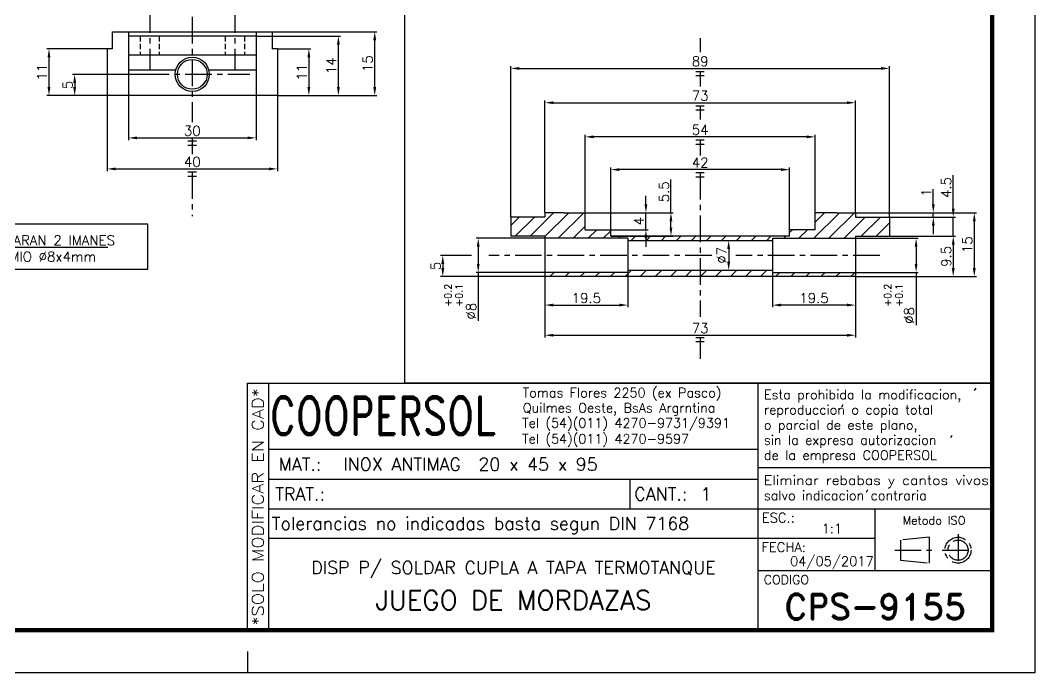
# Model space of a CAD drawing. Extents: x 0 to 420, y 0 to 297.
# Drawn here: x 181.6 to 420, y 0 to 153.3 of the extents above; entities that cross this region are included whole.
import ezdxf
from ezdxf import colors
from ezdxf.entities.mleader import LeaderData, LeaderLine
from ezdxf.enums import TextEntityAlignment as Align
from ezdxf.math import Vec2, Vec3

# ---------------------------------------------------------------- set-up
doc = ezdxf.new("R2010")
doc.units = 0
doc.header["$LTSCALE"] = 5
doc.header["$MEASUREMENT"] = 0
doc.linetypes.add('CENTER', pattern=[2, 1.25, -0.25, 0.25, -0.25])
doc.linetypes.add('HIDDEN', pattern=[0.375, 0.25, -0.125])
doc.layers.get('0').update_dxf_attribs({"linetype": 'CONTINUOUS'})
doc.layers.get('DEFPOINTS').update_dxf_attribs({"linetype": 'CONTINUOUS'})
for name, color, linetype in [('0-CO', 3, 'CONTINUOUS'), ('1', 1, 'CENTER'), ('CL', 1, 'CENTER'), ('CO', 3, 'CONTINUOUS'), ('OC', 1, 'HIDDEN'), ('RY', 5, 'CONTINUOUS')]:
    doc.layers.add(name, color=color, linetype=linetype)
doc.styles.add('ROMAND', font='ROMAND')
doc.styles.add('ROMANS', font='ROMANS.SHX')
doc.dimstyles.new('1', dxfattribs={"dimtxt": 2.3, "dimasz": 2, "dimexe": 0.5, "dimexo": 0.0625, "dimgap": 0.5, "dimtad": 1, "dimdec": 4, "dimdsep": 46, "dimtxsty": 'ROMANS', "dimcen": -2, "dimclrt": 7, "dimadec": 0, "dimazin": 0, "dimtfac": 0.869565, "dimtdec": 4, "dimtmove": 0, "dimatfit": 3, "dimfxl": 1, "dimtolj": 1, "dimarcsym": 0})

# ---------------------------------------------------------------- blocks, each defined once
blk = doc.blocks.new('A3G')
blk.add_line((235, 5), (235, 0))
blk.add_lwpolyline([(0, 297), (420, 297), (420, 0), (0, 0)], close=True)
at = {"const_width": 1}
blk.add_lwpolyline([(25, 287), (410, 287), (410, 10), (25, 10)], close=True, dxfattribs=at)
blk = doc.blocks.new('*D81')
at = {"layer": 'CO', "color": 0, "lineweight": -2}
for p, q in [((202.02, 135.5), (202.02, 117.85)), ((242.02, 135.5), (242.02, 117.85)), ((204.02, 118.35), (240.02, 118.35))]:
    blk.add_line(p, q, dxfattribs=at)
at = {"layer": 'CO', "color": 0}
for points in [[(204.02, 118.68), (204.02, 118.01), (202.02, 118.35)], [(240.02, 118.68), (240.02, 118.01), (242.02, 118.35)]]:
    blk.add_solid(points, dxfattribs=at)
at = {"layer": 'DEFPOINTS', "color": 0}
for p in [(202.02, 135.56), (242.02, 135.56), (242.02, 118.35)]:
    blk.add_point(p, dxfattribs=at)
at = {"layer": 'CO', "color": 7, "insert": (222.02, 120), "char_height": 2.3, "attachment_point": 5, "style": 'ROMANS'}
blk.add_mtext('\\A1;40', dxfattribs=at)
blk = doc.blocks.new('*D82')
at = {"layer": 'CO', "color": 0, "lineweight": -2}
for p, q in [((207.02, 135.5), (207.02, 125.13)), ((237.02, 135.5), (237.02, 125.13)), ((209.02, 125.63), (235.02, 125.63))]:
    blk.add_line(p, q, dxfattribs=at)
at = {"layer": 'CO', "color": 0}
for points in [[(209.02, 125.96), (209.02, 125.3), (207.02, 125.63)], [(235.02, 125.96), (235.02, 125.3), (237.02, 125.63)]]:
    blk.add_solid(points, dxfattribs=at)
at = {"layer": 'DEFPOINTS', "color": 0}
for p in [(207.02, 135.56), (237.02, 135.56), (237.02, 125.63)]:
    blk.add_point(p, dxfattribs=at)
at = {"layer": 'CO', "color": 7, "insert": (222.02, 127.28), "char_height": 2.3, "attachment_point": 5, "style": 'ROMANS'}
blk.add_mtext('\\A1;30', dxfattribs=at)
blk = doc.blocks.new('*D83')
at = {"layer": 'CO', "color": 0, "lineweight": -2}
for p, q in [((237.09, 149.56), (256.85, 149.56)), ((256.35, 137.56), (256.35, 147.56)), ((242.09, 135.56), (256.85, 135.56))]:
    blk.add_line(p, q, dxfattribs=at)
at = {"layer": 'CO', "color": 0}
for points in [[(256.02, 147.56), (256.69, 147.56), (256.35, 149.56)], [(256.02, 137.56), (256.69, 137.56), (256.35, 135.56)]]:
    blk.add_solid(points, dxfattribs=at)
at = {"layer": 'DEFPOINTS', "color": 0}
for p in [(237.02, 149.56), (256.35, 149.56), (242.02, 135.56)]:
    blk.add_point(p, dxfattribs=at)
at = {"layer": 'CO', "color": 7, "insert": (254.7, 142.56), "char_height": 2.3, "attachment_point": 5, "rotation": 90, "style": 'ROMANS'}
blk.add_mtext('\\A1;14', dxfattribs=at)
blk = doc.blocks.new('*D84')
at = {"layer": 'CO', "color": 0, "lineweight": -2}
for p, q in [((240.84, 150.56), (265.39, 150.56)), ((264.89, 137.56), (264.89, 148.56)), ((242.09, 135.56), (265.39, 135.56))]:
    blk.add_line(p, q, dxfattribs=at)
at = {"layer": 'CO', "color": 0}
for points in [[(264.56, 148.56), (265.23, 148.56), (264.89, 150.56)], [(264.56, 137.56), (265.23, 137.56), (264.89, 135.56)]]:
    blk.add_solid(points, dxfattribs=at)
at = {"layer": 'DEFPOINTS', "color": 0}
for p in [(240.77, 150.56), (264.89, 150.56), (242.02, 135.56)]:
    blk.add_point(p, dxfattribs=at)
at = {"layer": 'CO', "color": 7, "insert": (263.24, 143.06), "char_height": 2.3, "attachment_point": 5, "rotation": 90, "style": 'ROMANS'}
blk.add_mtext('\\A1;15', dxfattribs=at)
blk = doc.blocks.new('COOPERSOLROT-02')
for p, q in [((0, 58), (175, 58)), ((0, 0), (0, 58)), ((5, 0), (5, 58)), ((120, 0), (120, 58)), ((175, 0), (175, 58)), ((5, 42.5), (120, 42.5)), ((120, 38.19), (175, 38.19)), ((5, 35.5), (120, 35.5)), ((89.89, 28.5), (89.89, 35.5)), ((5, 28.5), (175, 28.5)), ((147.5, 14), (147.5, 28.5)), ((147.5, 21.5), (5, 21.5)), ((120, 14), (175, 14)), ((0, 0), (175, 0))]:
    blk.add_line(p, q)
at = {"color": 1, "linetype": 'CENTER'}
blk.add_line((166.98, 22.51), (166.98, 15.06), dxfattribs=at)
for points in [[(152.09, 18.79), (161.93, 18.79)], [(163.26, 18.79), (170.71, 18.79)]]:
    blk.add_lwpolyline(points, dxfattribs=at)
at = {"layer": '1'}
for points in [[(170.85, 56.26), (171.21, 56.85)], [(139.66, 52.43), (140.02, 53.02)], [(165.28, 45.22), (165.64, 45.81)], [(145.46, 32.42), (145.82, 33.01)]]:
    blk.add_lwpolyline(points, dxfattribs=at)
blk.add_lwpolyline([(160.25, 18.79), (160.25, 21.83), (153.47, 21.16), (153.47, 16.41), (160.25, 15.74)], close=True, dxfattribs=at)
for radius in [3.05, 2.37]:
    blk.add_circle((166.98, 18.79), radius, dxfattribs=at)
at = {"style": 'ROMANS', "width": 0.996387}
blk.add_text('*SOLO MODIFICAR EN CAD*', height=2.7, rotation=90, dxfattribs=at).set_placement((3.77, 1.09), (3.77, 56.81), align=Align.FIT)
at = {"style": 'ROMAND', "width": 0.75}
blk.add_text('COOPERSOL', height=9, dxfattribs=at).set_placement((5.26, 45.85))
at = {"style": 'ROMANS'}
for s, p in [('MAT.:', (7.32, 37.47)), ('TRAT.:', (6.5, 30.47)), ('CANT.:', (90.89, 30.47)), ('Tolerancias no indicadas basta segun DIN 7168', (5.7, 23.56))]:
    blk.add_text(s, height=3, dxfattribs=at).set_placement(p)
for tag, height, style, p in [('CONJUNTO', 2.3, 'ROMANS', (62.5, 17.5)), ('SUBCONJUNTO', 3, 'ROMANS', (62.5, 11.5)), ('COD-PLA', 6, 'ROMAND', (147.5, 5.5)), ('DENOMINACION', 4.5, 'ROMANS', (62.5, 4.75))]:
    blk.add_attdef(tag, text='', height=height, dxfattribs=dict(style=style)).set_placement(p, align=Align.MIDDLE)
at = {"layer": '1', "style": 'ROMANS'}
for s, height, p in [('Tomas Flores 2250 (ex Pasco)', 2.2, (64.69, 54.68)), ('Esta prohibida la modificacion,', 2.2, (121.36, 54.23)), ('Quilmes Oeste, BsAs Argrntina', 2.2, (64.69, 51.12)), ('reproduccion o copia total', 2.2, (121.36, 50.67)), ('Tel (54)(011) 4270-9731/9391', 2.2, (64.55, 47.56)), ('o parcial de este plano,', 2.2, (121.36, 47.11)), ('Tel (54)(011) 4270-9597', 2.2, (64.55, 43.83)), ('sin la expresa autorizacion ', 2.2, (121.36, 43.55)), ('de la empresa COOPERSOL', 2.2, (121.36, 39.99)), ('salvo indicacion contraria', 2.2, (121.36, 30.54)), ('ESC.:', 2.25, (120.89, 25.29)), ('FECHA:', 2.25, (120.81, 18.36)), ('CODIGO', 2.16, (121.33, 10.78))]:
    blk.add_text(s, height=height, dxfattribs=at).set_placement(p)
at = {"layer": '1', "style": 'ROMANS', "width": 0.96139}
blk.add_text('Eliminar rebabas y cantos vivos', height=2.2, dxfattribs=at).set_placement((121.34, 34.1), (174.21, 34.1), align=Align.FIT)
at = {"layer": '1', "style": 'ROMANS'}
blk.add_text('Metodo ISO', height=1.948, dxfattribs=at).set_placement((161.34, 25.77), align=Align.MIDDLE)
for tag, p in [('MAT', (22.51, 37.47)), ('TRAT', (22.51, 30.47)), ('CANT', (106.49, 30.47))]:
    blk.add_attdef(tag, p, '', height=3, dxfattribs=at)
for tag, p in [('ESC', (137.33, 22.73)), ('FECHA', (137.33, 15.06))]:
    blk.add_attdef(tag, text='', height=2.25, dxfattribs=at).set_placement(p, align=Align.CENTER)
blk = doc.blocks.new('*D103')
at = {"layer": 'CO', "color": 0, "lineweight": -2}
for p, q in [((242.09, 146.56), (249.91, 146.56)), ((249.41, 144.56), (249.41, 137.56)), ((242.09, 135.56), (249.91, 135.56))]:
    blk.add_line(p, q, dxfattribs=at)
at = {"layer": 'CO', "color": 0}
for points in [[(249.08, 144.56), (249.75, 144.56), (249.41, 146.56)], [(249.08, 137.56), (249.75, 137.56), (249.41, 135.56)]]:
    blk.add_solid(points, dxfattribs=at)
at = {"layer": 'DEFPOINTS', "color": 0}
for p in [(242.02, 146.56), (242.02, 135.56), (249.41, 135.56)]:
    blk.add_point(p, dxfattribs=at)
at = {"layer": 'CO', "color": 7, "insert": (247.76, 141.06), "char_height": 2.3, "attachment_point": 5, "rotation": 90, "style": 'ROMANS'}
blk.add_mtext('\\A1;11', dxfattribs=at)
blk = doc.blocks.new('*D104')
at = {"layer": 'CO', "color": 0, "lineweight": -2}
for p, q in [((210.31, 140.56), (193.88, 140.56)), ((194.38, 138.56), (194.38, 137.56)), ((201.96, 135.56), (193.88, 135.56))]:
    blk.add_line(p, q, dxfattribs=at)
at = {"layer": 'CO', "color": 0}
for points in [[(194.04, 138.56), (194.71, 138.56), (194.38, 140.56)], [(194.04, 137.56), (194.71, 137.56), (194.38, 135.56)]]:
    blk.add_solid(points, dxfattribs=at)
at = {"layer": 'DEFPOINTS', "color": 0}
for p in [(210.37, 140.56), (194.38, 135.56), (202.02, 135.56)]:
    blk.add_point(p, dxfattribs=at)
at = {"layer": 'CO', "color": 7, "insert": (192.73, 138.06), "char_height": 2.3, "attachment_point": 5, "rotation": 90, "style": 'ROMANS'}
blk.add_mtext('\\A1;5', dxfattribs=at)
blk = doc.blocks.new('*D105')
at = {"layer": 'CO', "color": 0, "lineweight": -2}
for p, q in [((201.96, 146.56), (187.84, 146.56)), ((188.34, 144.56), (188.34, 137.56)), ((201.96, 135.56), (187.84, 135.56))]:
    blk.add_line(p, q, dxfattribs=at)
at = {"layer": 'CO', "color": 0}
for points in [[(188.01, 144.56), (188.67, 144.56), (188.34, 146.56)], [(188.01, 137.56), (188.67, 137.56), (188.34, 135.56)]]:
    blk.add_solid(points, dxfattribs=at)
at = {"layer": 'DEFPOINTS', "color": 0}
for p in [(202.02, 146.56), (188.34, 135.56), (202.02, 135.56)]:
    blk.add_point(p, dxfattribs=at)
at = {"layer": 'CO', "color": 7, "insert": (186.69, 141.06), "char_height": 2.3, "attachment_point": 5, "rotation": 90, "style": 'ROMANS'}
blk.add_mtext('\\A1;11', dxfattribs=at)
blk = doc.blocks.new('*D107')
at = {"layer": 'CO', "color": 0, "lineweight": -2}
for p, q in [((304.88, 92.98), (304.88, 78.77)), ((377.88, 92.98), (377.88, 78.77)), ((306.88, 79.27), (375.88, 79.27))]:
    blk.add_line(p, q, dxfattribs=at)
at = {"layer": 'CO', "color": 0}
for points in [[(306.88, 79.6), (306.88, 78.93), (304.88, 79.27)], [(375.88, 79.6), (375.88, 78.93), (377.88, 79.27)]]:
    blk.add_solid(points, dxfattribs=at)
at = {"layer": 'DEFPOINTS', "color": 0}
for p in [(304.88, 93.04), (377.88, 93.04), (377.88, 79.27)]:
    blk.add_point(p, dxfattribs=at)
at = {"layer": 'CO', "color": 7, "insert": (341.38, 80.92), "char_height": 2.3, "attachment_point": 5, "style": 'ROMANS'}
blk.add_mtext('\\A1;73', dxfattribs=at)
blk = doc.blocks.new('*D108')
at = {"layer": 'CO', "color": 0, "lineweight": -2}
for p, q in [((320.38, 104.1), (320.38, 118.67)), ((360.38, 118.17), (322.38, 118.17)), ((362.38, 104.1), (362.38, 118.67))]:
    blk.add_line(p, q, dxfattribs=at)
at = {"layer": 'CO', "color": 0}
for points in [[(322.38, 118.5), (322.38, 117.84), (320.38, 118.17)], [(360.38, 118.5), (360.38, 117.84), (362.38, 118.17)]]:
    blk.add_solid(points, dxfattribs=at)
at = {"layer": 'DEFPOINTS', "color": 0}
for p in [(320.38, 118.17), (320.38, 104.04), (362.38, 104.04)]:
    blk.add_point(p, dxfattribs=at)
at = {"layer": 'CO', "color": 7, "insert": (341.38, 119.82), "char_height": 2.3, "attachment_point": 5, "style": 'ROMANS'}
blk.add_mtext('\\A1;42', dxfattribs=at)
blk = doc.blocks.new('*D109')
at = {"layer": 'CO', "color": 0, "lineweight": -2}
for p, q in [((314.38, 108.1), (314.38, 126.37)), ((368.38, 108.1), (368.38, 126.37)), ((366.38, 125.87), (316.38, 125.87))]:
    blk.add_line(p, q, dxfattribs=at)
at = {"layer": 'CO', "color": 0}
for points in [[(316.38, 126.21), (316.38, 125.54), (314.38, 125.87)], [(366.38, 126.21), (366.38, 125.54), (368.38, 125.87)]]:
    blk.add_solid(points, dxfattribs=at)
at = {"layer": 'DEFPOINTS', "color": 0}
for p in [(314.38, 125.87), (314.38, 108.04), (368.38, 108.04)]:
    blk.add_point(p, dxfattribs=at)
at = {"layer": 'CO', "color": 7, "insert": (341.38, 127.52), "char_height": 2.3, "attachment_point": 5, "style": 'ROMANS'}
blk.add_mtext('\\A1;54', dxfattribs=at)
blk = doc.blocks.new('*D112')
at = {"layer": 'CO', "color": 0, "lineweight": -2}
for p, q in [((304.88, 108.1), (304.88, 134.39)), ((306.88, 133.89), (375.88, 133.89)), ((377.88, 108.1), (377.88, 134.39))]:
    blk.add_line(p, q, dxfattribs=at)
at = {"layer": 'CO', "color": 0}
for points in [[(306.88, 134.22), (306.88, 133.56), (304.88, 133.89)], [(375.88, 134.22), (375.88, 133.56), (377.88, 133.89)]]:
    blk.add_solid(points, dxfattribs=at)
at = {"layer": 'DEFPOINTS', "color": 0}
for p in [(377.88, 133.89), (304.88, 108.04), (377.88, 108.04)]:
    blk.add_point(p, dxfattribs=at)
at = {"layer": 'CO', "color": 7, "insert": (341.38, 135.54), "char_height": 2.3, "attachment_point": 5, "style": 'ROMANS'}
blk.add_mtext('\\A1;73', dxfattribs=at)
blk = doc.blocks.new('*D113')
at = {"layer": 'CO', "color": 0, "lineweight": -2}
for p, q in [((296.88, 107.1), (296.88, 142.45)), ((298.88, 141.95), (383.88, 141.95)), ((385.88, 107.1), (385.88, 142.45))]:
    blk.add_line(p, q, dxfattribs=at)
at = {"layer": 'CO', "color": 0}
for points in [[(298.88, 142.29), (298.88, 141.62), (296.88, 141.95)], [(383.88, 142.29), (383.88, 141.62), (385.88, 141.95)]]:
    blk.add_solid(points, dxfattribs=at)
at = {"layer": 'DEFPOINTS', "color": 0}
for p in [(385.88, 141.95), (296.88, 107.04), (385.88, 107.04)]:
    blk.add_point(p, dxfattribs=at)
at = {"layer": 'CO', "color": 7, "insert": (341.38, 143.6), "char_height": 2.3, "attachment_point": 5, "style": 'ROMANS'}
blk.add_mtext('\\A1;89', dxfattribs=at)
blk = doc.blocks.new('*D115')
at = {"layer": 'CO', "color": 0, "lineweight": -2}
for p, q in [((396.17, 110.04), (396.17, 113.59)), ((377.94, 108.04), (396.67, 108.04)), ((396.17, 107.04), (396.17, 108.04)), ((385.94, 107.04), (396.67, 107.04)), ((396.17, 105.04), (396.17, 103.04))]:
    blk.add_line(p, q, dxfattribs=at)
at = {"layer": 'CO', "color": 0}
for points in [[(395.84, 110.04), (396.5, 110.04), (396.17, 108.04)], [(395.84, 105.04), (396.5, 105.04), (396.17, 107.04)]]:
    blk.add_solid(points, dxfattribs=at)
at = {"layer": 'DEFPOINTS', "color": 0}
for p in [(377.88, 108.04), (396.17, 108.04), (385.88, 107.04)]:
    blk.add_point(p, dxfattribs=at)
at = {"layer": 'CO', "color": 7, "insert": (394.52, 112.81), "char_height": 2.3, "attachment_point": 5, "rotation": 90, "style": 'ROMANS'}
blk.add_mtext('\\A1;1', dxfattribs=at)
blk = doc.blocks.new('*D116')
at = {"layer": 'CO', "color": 0, "lineweight": -2}
for p, q in [((400.85, 109.04), (400.85, 116.86)), ((385.94, 107.04), (401.35, 107.04)), ((400.85, 102.54), (400.85, 107.04)), ((385.94, 102.54), (401.35, 102.54)), ((400.85, 100.54), (400.85, 98.54))]:
    blk.add_line(p, q, dxfattribs=at)
at = {"layer": 'CO', "color": 0}
for points in [[(400.52, 109.04), (401.19, 109.04), (400.85, 107.04)], [(400.52, 100.54), (401.19, 100.54), (400.85, 102.54)]]:
    blk.add_solid(points, dxfattribs=at)
at = {"layer": 'DEFPOINTS', "color": 0}
for p in [(385.88, 107.04), (385.88, 102.54), (400.85, 102.54)]:
    blk.add_point(p, dxfattribs=at)
at = {"layer": 'CO', "color": 7, "insert": (399.2, 113.95), "char_height": 2.3, "attachment_point": 5, "rotation": 90, "style": 'ROMANS'}
blk.add_mtext('\\A1;4.5', dxfattribs=at)
blk = doc.blocks.new('*D117')
at = {"layer": 'CO', "color": 0, "lineweight": -2}
for p, q in [((385.94, 102.54), (401.35, 102.54)), ((400.85, 100.54), (400.85, 95.04)), ((377.94, 93.04), (401.35, 93.04))]:
    blk.add_line(p, q, dxfattribs=at)
at = {"layer": 'CO', "color": 0}
for points in [[(400.52, 100.54), (401.19, 100.54), (400.85, 102.54)], [(400.52, 95.04), (401.19, 95.04), (400.85, 93.04)]]:
    blk.add_solid(points, dxfattribs=at)
at = {"layer": 'DEFPOINTS', "color": 0}
for p in [(385.88, 102.54), (377.88, 93.04), (400.85, 93.04)]:
    blk.add_point(p, dxfattribs=at)
at = {"layer": 'CO', "color": 7, "insert": (399.2, 97.79), "char_height": 2.3, "attachment_point": 5, "rotation": 90, "style": 'ROMANS'}
blk.add_mtext('\\A1;9.5', dxfattribs=at)
blk = doc.blocks.new('*D119')
at = {"layer": 'CO', "color": 0, "lineweight": -2}
for p, q in [((377.94, 108.04), (406.3, 108.04)), ((405.8, 106.04), (405.8, 95.04)), ((377.94, 93.04), (406.3, 93.04))]:
    blk.add_line(p, q, dxfattribs=at)
at = {"layer": 'CO', "color": 0}
for points in [[(405.47, 106.04), (406.13, 106.04), (405.8, 108.04)], [(405.47, 95.04), (406.13, 95.04), (405.8, 93.04)]]:
    blk.add_solid(points, dxfattribs=at)
at = {"layer": 'DEFPOINTS', "color": 0}
for p in [(377.88, 108.04), (377.88, 93.04), (405.8, 93.04)]:
    blk.add_point(p, dxfattribs=at)
at = {"layer": 'CO', "color": 7, "insert": (404.15, 100.54), "char_height": 2.3, "attachment_point": 5, "rotation": 90, "style": 'ROMANS'}
blk.add_mtext('\\A1;15', dxfattribs=at)
blk = doc.blocks.new('*D125')
at = {"layer": 'CO', "color": 0, "lineweight": -2}
for p, q in [((328.63, 110.04), (328.63, 112.04)), ((314.44, 108.04), (329.13, 108.04)), ((328.63, 104.04), (328.63, 108.04)), ((320.44, 104.04), (329.13, 104.04)), ((328.63, 102.04), (328.63, 100.04))]:
    blk.add_line(p, q, dxfattribs=at)
at = {"layer": 'CO', "color": 0}
for points in [[(328.3, 110.04), (328.97, 110.04), (328.63, 108.04)], [(328.3, 102.04), (328.97, 102.04), (328.63, 104.04)]]:
    blk.add_solid(points, dxfattribs=at)
at = {"layer": 'DEFPOINTS', "color": 0}
for p in [(314.38, 108.04), (328.63, 108.04), (320.38, 104.04)]:
    blk.add_point(p, dxfattribs=at)
at = {"layer": 'CO', "color": 7, "insert": (326.98, 106.04), "char_height": 2.3, "attachment_point": 5, "rotation": 90, "style": 'ROMANS'}
blk.add_mtext('\\A1;4', dxfattribs=at)
blk = doc.blocks.new('*D126')
at = {"layer": 'CO', "color": 0, "lineweight": -2}
for p, q in [((334.51, 108.04), (334.51, 115.86)), ((314.5, 108.04), (335.01, 108.04)), ((334.51, 104.54), (334.51, 106.04)), ((320.44, 102.54), (335.01, 102.54))]:
    blk.add_line(p, q, dxfattribs=at)
at = {"layer": 'CO', "color": 0}
for points in [[(334.18, 106.04), (334.84, 106.04), (334.51, 108.04)], [(334.18, 104.54), (334.84, 104.54), (334.51, 102.54)]]:
    blk.add_solid(points, dxfattribs=at)
at = {"layer": 'DEFPOINTS', "color": 0}
for p in [(314.44, 108.04), (334.51, 108.04), (320.38, 102.54)]:
    blk.add_point(p, dxfattribs=at)
at = {"layer": 'CO', "color": 7, "insert": (332.86, 112.95), "char_height": 2.3, "attachment_point": 5, "rotation": 90, "style": 'ROMANS'}
blk.add_mtext('\\A1;5.5', dxfattribs=at)
blk = doc.blocks.new('*D127')
at = {"layer": 'CO', "color": 0, "lineweight": -2}
for p, q in [((283.53, 98.04), (280.39, 98.04)), ((280.89, 96.04), (280.89, 95.04)), ((304.82, 93.04), (280.39, 93.04))]:
    blk.add_line(p, q, dxfattribs=at)
at = {"layer": 'CO', "color": 0}
for points in [[(280.56, 96.04), (281.23, 96.04), (280.89, 98.04)], [(280.56, 95.04), (281.23, 95.04), (280.89, 93.04)]]:
    blk.add_solid(points, dxfattribs=at)
at = {"layer": 'DEFPOINTS', "color": 0}
for p in [(283.59, 98.04), (280.89, 93.04), (304.88, 93.04)]:
    blk.add_point(p, dxfattribs=at)
at = {"layer": 'CO', "color": 7, "insert": (279.24, 95.54), "char_height": 2.3, "attachment_point": 5, "rotation": 90, "style": 'ROMANS'}
blk.add_mtext('\\A1;5', dxfattribs=at)
blk = doc.blocks.new('*D128')
at = {"layer": 'CO', "color": 0, "lineweight": -2}
for p, q in [((304.88, 92.98), (304.88, 85.86)), ((324.38, 93.98), (324.38, 85.86)), ((306.88, 86.36), (322.38, 86.36))]:
    blk.add_line(p, q, dxfattribs=at)
at = {"layer": 'CO', "color": 0}
for points in [[(306.88, 86.69), (306.88, 86.02), (304.88, 86.36)], [(322.38, 86.69), (322.38, 86.02), (324.38, 86.36)]]:
    blk.add_solid(points, dxfattribs=at)
at = {"layer": 'DEFPOINTS', "color": 0}
for p in [(304.88, 93.04), (324.38, 94.04), (324.38, 86.36)]:
    blk.add_point(p, dxfattribs=at)
at = {"layer": 'CO', "color": 7, "insert": (314.63, 88.01), "char_height": 2.3, "attachment_point": 5, "style": 'ROMANS'}
blk.add_mtext('\\A1;19.5', dxfattribs=at)
blk = doc.blocks.new('*D129')
at = {"layer": 'CO', "color": 0, "lineweight": -2}
for p, q in [((358.38, 93.98), (358.38, 85.86)), ((377.88, 92.98), (377.88, 85.86)), ((375.88, 86.36), (360.38, 86.36))]:
    blk.add_line(p, q, dxfattribs=at)
at = {"layer": 'CO', "color": 0}
for points in [[(360.38, 86.69), (360.38, 86.02), (358.38, 86.36)], [(375.88, 86.69), (375.88, 86.02), (377.88, 86.36)]]:
    blk.add_solid(points, dxfattribs=at)
at = {"layer": 'DEFPOINTS', "color": 0}
for p in [(358.38, 94.04), (377.88, 93.04), (358.38, 86.36)]:
    blk.add_point(p, dxfattribs=at)
at = {"layer": 'CO', "color": 7, "insert": (368.13, 88.01), "char_height": 2.3, "attachment_point": 5, "style": 'ROMANS'}
blk.add_mtext('\\A1;19.5', dxfattribs=at)
blk = doc.blocks.new('*D130')
at = {"layer": 'CO', "color": 0, "lineweight": -2}
for p, q in [((341.44, 101.54), (348.58, 101.54)), ((348.08, 99.54), (348.08, 96.54)), ((341.44, 94.54), (348.58, 94.54))]:
    blk.add_line(p, q, dxfattribs=at)
at = {"layer": 'CO', "color": 0}
for points in [[(347.74, 99.54), (348.41, 99.54), (348.08, 101.54)], [(347.74, 96.54), (348.41, 96.54), (348.08, 94.54)]]:
    blk.add_solid(points, dxfattribs=at)
at = {"layer": 'DEFPOINTS', "color": 0}
for p in [(341.38, 101.54), (341.38, 94.54), (348.08, 94.54)]:
    blk.add_point(p, dxfattribs=at)
at = {"layer": 'CO', "color": 7, "insert": (346.43, 98.04), "char_height": 2.3, "attachment_point": 5, "rotation": 90, "style": 'ROMANS'}
blk.add_mtext('\\A1;%%C7', dxfattribs=at)
blk = doc.blocks.new('*D131')
at = {"layer": 'CO', "color": 0, "lineweight": -2}
for p, q in [((304.82, 102.04), (288.72, 102.04)), ((289.22, 100.04), (289.22, 96.04)), ((304.82, 94.04), (288.72, 94.04)), ((289.22, 94.04), (289.22, 82.62))]:
    blk.add_line(p, q, dxfattribs=at)
at = {"layer": 'CO', "color": 0}
for points in [[(288.89, 100.04), (289.55, 100.04), (289.22, 102.04)], [(288.89, 96.04), (289.55, 96.04), (289.22, 94.04)]]:
    blk.add_solid(points, dxfattribs=at)
at = {"layer": 'DEFPOINTS', "color": 0}
for p in [(304.88, 102.04), (289.22, 94.04), (304.88, 94.04)]:
    blk.add_point(p, dxfattribs=at)
at = {"layer": 'CO', "color": 7, "insert": (287.57, 84.92), "char_height": 2.3, "attachment_point": 5, "rotation": 90, "style": 'ROMANS'}
blk.add_mtext('\\A1;%%C8', dxfattribs=at)
blk = doc.blocks.new('*D132')
at = {"layer": 'CO', "color": 0, "lineweight": -2}
for p, q in [((377.94, 102.04), (392.63, 102.04)), ((392.13, 100.04), (392.13, 96.04)), ((377.94, 94.04), (392.63, 94.04)), ((392.13, 94.04), (392.13, 81.61))]:
    blk.add_line(p, q, dxfattribs=at)
at = {"layer": 'CO', "color": 0}
for points in [[(391.79, 100.04), (392.46, 100.04), (392.13, 102.04)], [(391.79, 96.04), (392.46, 96.04), (392.13, 94.04)]]:
    blk.add_solid(points, dxfattribs=at)
at = {"layer": 'DEFPOINTS', "color": 0}
for p in [(377.88, 102.04), (377.88, 94.04), (392.13, 94.04)]:
    blk.add_point(p, dxfattribs=at)
at = {"layer": 'CO', "color": 7, "insert": (390.48, 83.92), "char_height": 2.3, "attachment_point": 5, "rotation": 90, "style": 'ROMANS'}
blk.add_mtext('\\A1;%%C8', dxfattribs=at)
blk = doc.blocks.new('TOL')
at = {"layer": '0-CO', "style": 'ROMANS'}
for tag, p in [('TOLSUP', (2.34, 3.94)), ('TOLINF', (2.34, 1.29))]:
    blk.add_attdef(tag, p, '', height=1.64, dxfattribs=at)

msp = doc.modelspace()

# ---------------------------------------------------------------- hatches: boundary and pattern name
at = {"layer": 'RY'}
h = msp.add_hatch(dxfattribs=at)
h.set_pattern_fill('ANSI31', color=256, scale=20, style=0)
h.set_pattern_definition([(45, (545.2901, -42.5207), (-1.767767, 1.767767), [])])
h.paths.add_polyline_path([(298.62948, 107.04), (296.87948, 107.04), (296.87948, 102.54), (298.62948, 102.54)])
h.paths.add_polyline_path([(300.87948, 107.04), (298.62948, 107.04), (298.62948, 102.54), (300.87948, 102.54)])
h.paths.add_polyline_path([(303.12948, 107.04), (300.87948, 107.04), (300.87948, 102.54), (303.12948, 102.54)])
h.paths.add_polyline_path([(314.37948, 108.04), (309.37948, 108.04), (304.87948, 108.04), (304.87948, 107.04), (303.12948, 107.04), (303.12948, 102.54), (304.87948, 102.54), (304.87948, 102.04), (324.37948, 102.04), (324.37948, 101.54), (341.37948, 101.54), (341.37948, 102.54), (320.37948, 102.54), (320.37948, 104.04), (314.37948, 104.04)])
h.paths.add_polyline_path([(341.37948, 94.54), (324.37948, 94.54), (324.37948, 94.04), (304.87948, 94.04), (304.87948, 93.04), (341.37948, 93.04)])
h.paths.add_polyline_path([(358.37948, 94.54), (341.37948, 94.54), (341.37948, 93.04), (377.87948, 93.04), (377.87948, 94.04), (358.37948, 94.04)])
h.paths.add_polyline_path([(358.37948, 102.04), (377.87948, 102.04), (377.87948, 102.54), (379.62948, 102.54), (379.62948, 107.04), (377.87948, 107.04), (377.87948, 108.04), (373.37948, 108.04), (368.37948, 108.04), (368.37948, 104.04), (362.37948, 104.04), (362.37948, 102.54), (341.37948, 102.54), (341.37948, 101.54), (358.37948, 101.54)])
h.paths.add_polyline_path([(381.87948, 107.04), (379.62948, 107.04), (379.62948, 102.54), (381.87948, 102.54)])
h.paths.add_polyline_path([(384.12948, 107.04), (381.87948, 107.04), (381.87948, 102.54), (384.12948, 102.54)])
h.paths.add_polyline_path([(385.87948, 107.04), (384.12948, 107.04), (384.12948, 102.54), (385.87948, 102.54)])

# ---------------------------------------------------------------- linework, layer by layer
for p, q in [((203.27264, 146.56075), (203.27264, 150.56075)), ((203.27264, 150.56075), (240.77264, 150.56075)), ((207.02264, 150.56075), (207.02264, 135.56075)), ((237.02264, 150.56075), (237.02264, 135.56075)), ((240.77264, 150.56075), (240.77264, 146.56075)), ((237.02264, 149.56075), (207.02264, 149.56075)), ((203.27264, 146.56075), (202.02264, 146.56075)), ((202.02264, 146.56075), (202.02264, 135.56075)), ((242.02264, 146.56075), (240.77264, 146.56075)), ((242.02264, 146.56075), (242.02264, 135.56075)), ((237.02264, 145.06075), (207.02264, 145.06075)), ((218.14966, 141.56075), (207.02264, 141.56075)), ((237.02264, 141.56075), (225.89562, 141.56075)), ((242.02264, 135.56075), (202.02264, 135.56075)), ((304.87948, 108.04), (304.87948, 107.04)), ((309.37948, 108.04), (304.87948, 108.04)), ((309.37948, 108.04), (314.37948, 108.04)), ((314.37948, 104.04), (314.37948, 108.04)), ((368.37948, 104.04), (368.37948, 108.04)), ((373.37948, 108.04), (368.37948, 108.04)), ((373.37948, 108.04), (377.87948, 108.04)), ((377.87948, 108.04), (377.87948, 107.04)), ((296.87948, 107.04), (296.87948, 102.54)), ((304.87948, 107.04), (296.87948, 107.04)), ((377.87948, 107.04), (385.87948, 107.04)), ((385.87948, 107.04), (385.87948, 102.54)), ((304.87948, 102.54), (296.87948, 102.54)), ((304.87948, 102.54), (304.87948, 93.04)), ((314.37948, 104.04), (320.37948, 104.04)), ((320.37948, 102.54), (320.37948, 104.04)), ((362.37948, 102.54), (320.37948, 102.54)), ((362.37948, 102.54), (362.37948, 104.04)), ((368.37948, 104.04), (362.37948, 104.04)), ((377.87948, 102.54), (377.87948, 93.04)), ((377.87948, 102.54), (385.87948, 102.54)), ((324.37948, 102.04), (304.87948, 102.04)), ((324.37948, 102.04), (324.37948, 94.04)), ((324.37948, 101.54), (358.37948, 101.54)), ((358.37948, 102.04), (377.87948, 102.04)), ((358.37948, 102.04), (358.37948, 94.04)), ((324.37948, 94.04), (304.87948, 94.04)), ((377.87948, 93.04), (304.87948, 93.04)), ((324.37948, 94.54), (358.37948, 94.54)), ((358.37948, 94.04), (377.87948, 94.04))]:
    msp.add_line(p, q)
for radius in [4, 3.5]:
    msp.add_circle((222.02264, 140.56075), radius)
at = {"layer": 'CL'}
for p, q in [((222.02264, 164.05745), (222.02264, 129.29169)), ((212.02264, 156.58865), (212.02264, 141.58316)), ((232.02264, 156.58865), (232.02264, 141.58316)), ((341.37948, 149.05636), (341.37948, 145.75792)), ((341.37948, 141.18051), (341.37948, 137.67173)), ((210.37072, 140.56075), (235.52094, 140.56075)), ((341.37948, 133.11489), (341.37948, 129.96026)), ((222.02264, 125.3939), (222.02264, 121.83506)), ((341.37948, 125.10001), (341.37948, 121.51725)), ((222.02264, 117.57274), (222.02264, 107.26446)), ((341.37948, 117.39536), (341.37948, 83.55742)), ((287.62346, 98.04), (283.59182, 98.04)), ((344.11758, 98.04), (291.69175, 98.04)), ((383.56757, 98.04), (349.73863, 98.04)), ((341.37948, 78.70125), (341.37948, 73.74535))]:
    msp.add_line(p, q, dxfattribs=at)
at = {"layer": 'CO'}
for p, q in [((342.35139, 141.18051), (340.35127, 141.18051)), ((342.35139, 140.18051), (340.35127, 140.18051)), ((342.35139, 133.11489), (340.35127, 133.11489)), ((342.35139, 132.11489), (340.35127, 132.11489)), ((222.99455, 124.85439), (220.99443, 124.85439)), ((342.35139, 125.10001), (340.35127, 125.10001)), ((342.35139, 124.10001), (340.35127, 124.10001)), ((222.99455, 123.85439), (220.99443, 123.85439)), ((222.99455, 117.57274), (220.99443, 117.57274)), ((342.35139, 117.39536), (340.35127, 117.39536)), ((222.99455, 116.57274), (220.99443, 116.57274)), ((342.35139, 116.39536), (340.35127, 116.39536)), ((342.35139, 78.70125), (340.35127, 78.70125)), ((342.35139, 77.70125), (340.35127, 77.70125))]:
    msp.add_line(p, q, dxfattribs=at)
for points in [[(410, 68), (271.94498, 68), (271.94498, 211.24458), (410, 211.24458)], [(211.60892, 105.37344), (162.73187, 105.37344), (162.73187, 94.7554), (211.60892, 94.7554)]]:
    msp.add_lwpolyline(points, close=True, dxfattribs=at)
at = {"layer": 'OC'}
for p, q in [((209.77264, 149.56075), (209.77264, 145.06075)), ((214.27264, 149.56075), (214.27264, 145.06075)), ((229.77264, 149.56075), (229.77264, 145.06075)), ((234.27264, 149.56075), (234.27264, 145.06075))]:
    msp.add_line(p, q, dxfattribs=at)

# ---------------------------------------------------------------- block references
msp.add_blockref('A3G', (0, 0))
ref = msp.add_blockref('COOPERSOLROT-02', (235, 10))
ref.add_attrib('COD-PLA', 'CPS-9155', dxfattribs={"height": 6, "style": 'ROMAND'}).set_placement((382.5, 15.5), align=Align.MIDDLE)
ref.add_attrib('FECHA', '04/05/2017', dxfattribs={"layer": '1', "height": 2.25, "style": 'ROMANS'}).set_placement((372.33468, 25.061), align=Align.CENTER)
ref.add_attrib('MAT', 'INOX ANTIMAG  20 x 45 x 95', (257.50529, 47.46815), dxfattribs={"layer": '1', "height": 3, "style": 'ROMANS'})
ref.add_attrib('ESC', '1:1', dxfattribs={"layer": '1', "height": 2.25, "style": 'ROMANS'}).set_placement((372.33468, 32.72855), align=Align.CENTER)
ref.add_attrib('CANT', '1', (341.49059, 40.46815), dxfattribs={"layer": '1', "height": 3, "style": 'ROMANS'})
ref.add_attrib('DENOMINACION', 'JUEGO DE MORDAZAS', dxfattribs={"height": 4.5, "style": 'ROMANS'}).set_placement((297.5, 17.03781), align=Align.MIDDLE)
ref.add_attrib('SUBCONJUNTO', 'DISP P/ SOLDAR CUPLA A TAPA TERMOTANQUE', dxfattribs={"height": 3, "style": 'ROMANS'}).set_placement((297.5, 24.47785), align=Align.MIDDLE)
at = {"layer": 'CO', "rotation": 90}
for p in [(286.84677, 83.66525), (390.20572, 83.66525)]:
    msp.add_blockref('TOL', p, dxfattribs=at).add_auto_attribs({'TOLINF': '+0.1', 'TOLSUP': '+0.2'})

# ---------------------------------------------------------------- dimensions: what is measured, and where the dimension line sits
at = {"layer": 'CO'}
for base, p1, p2, picture, middle in [((264.89295, 150.56075), (242.02264, 135.56075), (240.77264, 150.56075), '*D84', (263.24295, 143.06075)), ((256.35205, 149.56075), (242.02264, 135.56075), (237.02264, 149.56075), '*D83', (254.70205, 142.56075)), ((188.34099, 135.56075), (202.02264, 146.56075), (202.02264, 135.56075), '*D105', (186.69099, 141.06075)), ((249.41421, 135.56075), (242.02264, 146.56075), (242.02264, 135.56075), '*D103', (247.76421, 141.06075)), ((194.37735, 135.56075), (210.37072, 140.56075), (202.02264, 135.56075), '*D104', (192.72735, 138.06075)), ((334.50868, 108.04), (320.37948, 102.54), (314.44198, 108.04), '*D126', (332.85868, 112.94953)), ((396.16964, 108.04), (385.87948, 107.04), (377.87948, 108.04), '*D115', (394.51964, 112.81381)), ((328.63433, 108.04), (320.37948, 104.04), (314.37948, 108.04), '*D125', (326.98433, 106.04)), ((405.80093, 93.04), (377.87948, 108.04), (377.87948, 93.04), '*D119', (404.15093, 100.54)), ((400.85332, 93.04), (385.87948, 102.54), (377.87948, 93.04), '*D117', (399.20332, 97.79)), ((280.89324, 93.04), (283.59182, 98.04), (304.87948, 93.04), '*D127', (279.24324, 95.54))]:
    dim = msp.add_linear_dim(base=base, p1=p1, p2=p2, angle=90, dimstyle='1', dxfattribs=at)
    dim.commit()
    dim.dimension.update_dxf_attribs({"geometry": picture, "text_midpoint": middle})
for base, p1, p2, picture, middle in [((385.87948, 141.95451), (296.87948, 107.04), (385.87948, 107.04), '*D113', (341.37948, 143.60451)), ((377.87948, 133.88889), (304.87948, 108.04), (377.87948, 108.04), '*D112', (341.37948, 135.53889)), ((242.02264, 118.34674), (202.02264, 135.56075), (242.02264, 135.56075), '*D81', (222.02264, 119.99674)), ((237.02264, 125.62839), (207.02264, 135.56075), (237.02264, 135.56075), '*D82', (222.02264, 127.27839)), ((314.37948, 125.87401), (368.37948, 108.04), (314.37948, 108.04), '*D109', (341.37948, 127.52401)), ((320.37948, 118.16937), (362.37948, 104.04), (320.37948, 104.04), '*D108', (341.37948, 119.81937)), ((324.37948, 86.35812), (304.87948, 93.04), (324.37948, 94.04), '*D128', (314.62948, 88.00812)), ((358.37948, 86.35812), (377.87948, 93.04), (358.37948, 94.04), '*D129', (368.12948, 88.00812))]:
    dim = msp.add_linear_dim(base=base, p1=p1, p2=p2, dimstyle='1', dxfattribs=at)
    dim.commit()
    dim.dimension.update_dxf_attribs({"geometry": picture, "text_midpoint": middle})
dim = msp.add_linear_dim(base=(400.85332, 102.54), p1=(385.87948, 107.04), p2=(385.87948, 102.54), angle=90, dimstyle='1', dxfattribs=at)
dim.commit()
dim.dimension.update_dxf_attribs({"geometry": '*D116', "text_midpoint": (400.85332, 113.94953), "dimtype": 160})
for base, p1, p2, picture, middle in [((289.2195, 94.04), (304.87948, 102.04), (304.87948, 94.04), '*D131', (289.2195, 84.92371)), ((392.12713, 94.04), (377.87948, 102.04), (377.87948, 94.04), '*D132', (392.12713, 83.91718))]:
    dim = msp.add_linear_dim(base=base, p1=p1, p2=p2, angle=90, text='%%C<>', dimstyle='1', dxfattribs=at)
    dim.commit()
    dim.dimension.update_dxf_attribs({"geometry": picture, "text_midpoint": middle, "dimtype": 160})
dim = msp.add_linear_dim(base=(348.07527, 94.54), p1=(341.37948, 101.54), p2=(341.37948, 94.54), angle=90, text='%%C<>', dimstyle='1', dxfattribs=at)
dim.commit()
dim.dimension.update_dxf_attribs({"geometry": '*D130', "text_midpoint": (346.42527, 98.04)})
dim = msp.add_linear_dim(base=(377.87948, 79.26622), p1=(304.87948, 93.04), p2=(377.87948, 93.04), dimstyle='1', dxfattribs=at)
dim.commit()
dim.dimension.update_dxf_attribs({"geometry": '*D107', "text_midpoint": (341.37948, 79.26622), "dimtype": 160})

# ---------------------------------------------------------------- leaders
ml = msp.add_multileader_mtext('Standard', dxfattribs=at)
ml.set_content('SE COLOCARAN 2 IMANES\\PDE NEODIMIO %%C8x4mm', color=7, style='ROMANS')
ml.set_leader_properties(color=256, linetype='ByLayer', lineweight=-1)
ml.build(insert=Vec2(0, 0))
ml.multileader.update_dxf_attribs({"text_left_attachment_type": 6, "text_right_attachment_type": 5, "dogleg_length": 4, "arrow_head_size": 2.3})
ctx = ml.context
ctx.base_point, ctx.char_height, ctx.arrow_head_size, ctx.landing_gap_size, ctx.plane_origin = Vec3(163.42448, 99.96911), 2.3, 2.3, 1, Vec3(121.12462, 138.84461)
ctx.left_attachment, ctx.right_attachment = 6, 5
notes = []
notes.append((ctx, [(0, (1, 1, 0), (159.42448, 99.96911), (1, 0), 4, [(0, [(121.12462, 138.84461)], 0, [])])]))
ctx.mtext.insert, ctx.mtext.flow_direction = Vec3(164.42448, 102.72911), 5
for ctx, leaders in notes:
    for number, flags, end, landing, length, lines in leaders:
        leader = LeaderData()
        leader.index, (leader.has_last_leader_line, leader.has_dogleg_vector, leader.attachment_direction) = number, flags
        leader.last_leader_point, leader.dogleg_vector, leader.dogleg_length = Vec3(end), Vec3(landing), length
        for number, points, colour, breaks in lines:
            line = LeaderLine()
            line.index, line.vertices, line.color, line.breaks = number, Vec3.list(points), colors.encode_raw_color(colour), breaks
            leader.lines.append(line)
        ctx.leaders.append(leader)

doc.saveas('drawing.dxf')
